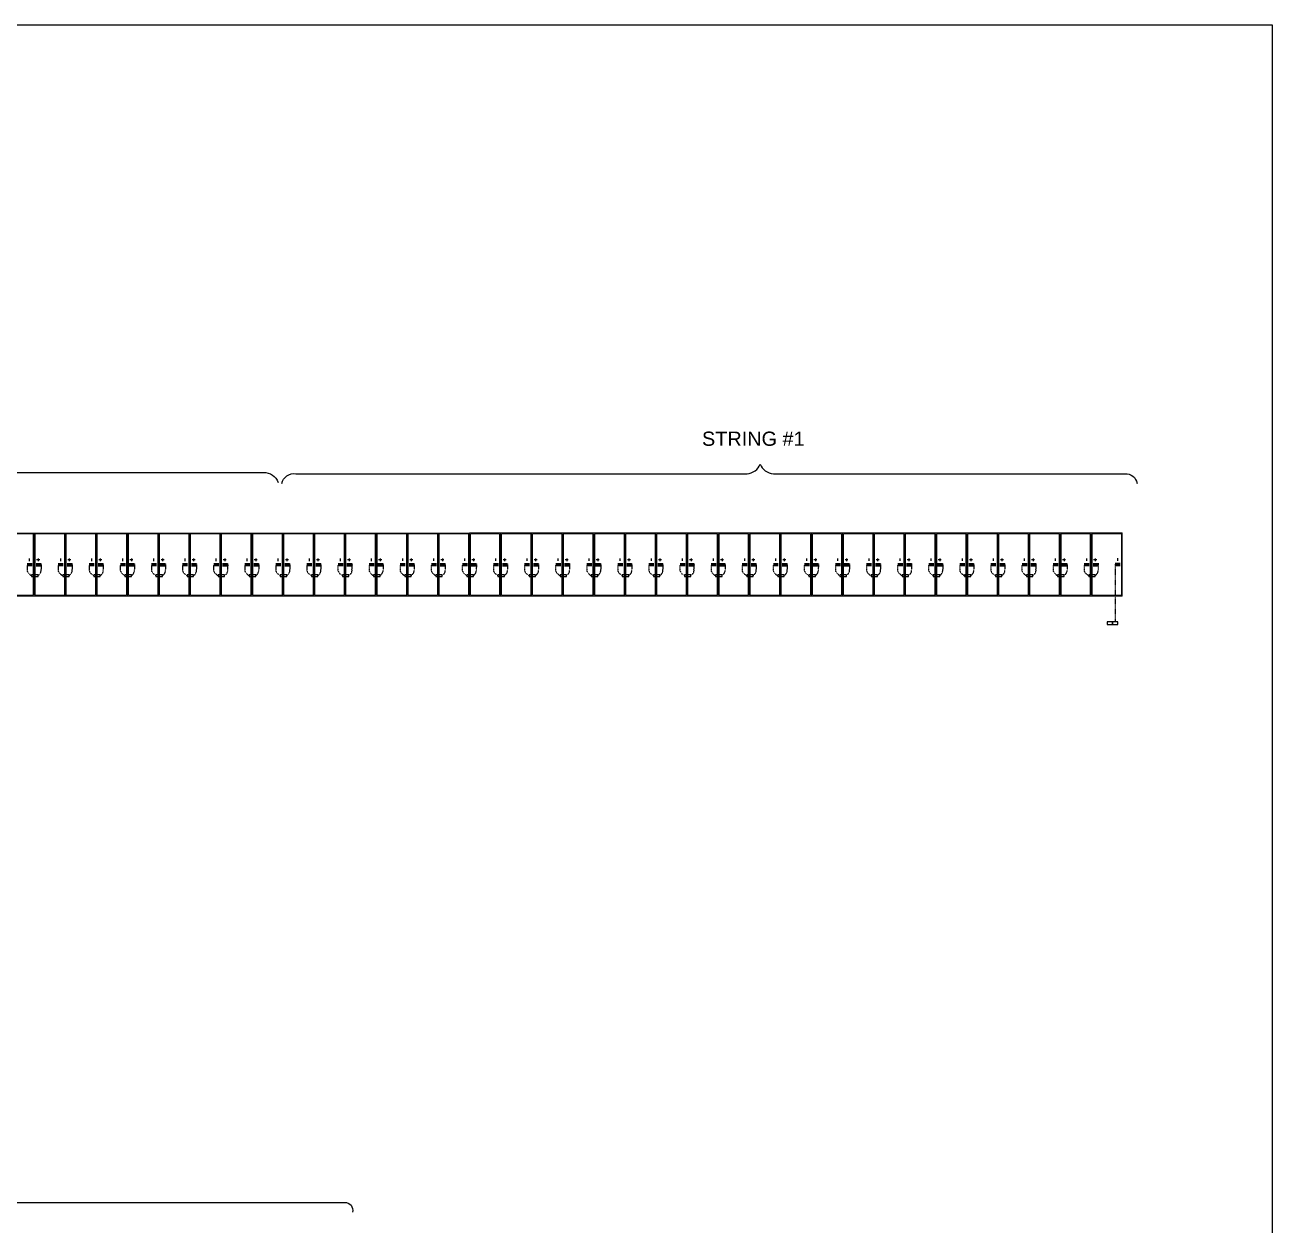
# Model space of a CAD drawing. Header units: feet. Extents: x -9903 to 12307, y -41 to 4121.
# Drawn here: x 10553 to 12307, y 2433 to 4121 of the extents above; entities that cross this region are included whole.
import ezdxf

# ---------------------------------------------------------------- set-up
doc = ezdxf.new("R2010")
doc.units = ezdxf.units.FT
doc.header["$MEASUREMENT"] = 0
doc.linetypes.add('HIDDEN', pattern=[0.375, 0.25, -0.125])
for name, color, linetype in [('E-HARN-COMP', 8, 'Continuous'), ('E-TRNK-CABL-NEG', 6, 'HIDDEN'), ('E-TRUNK-CABLE-POS', 6, 'HIDDEN'), ('G-ANNO-TEXT', 1, 'Continuous'), ('Polarity-Text', 7, 'Continuous')]:
    doc.layers.add(name, color=color, linetype=linetype)
doc.styles.add('NEI-A', font='arial.ttf')

msp = doc.modelspace()

# ---------------------------------------------------------------- linework, layer by layer
msp.add_line((8204.9, 4121), (12307.4, 4121))
msp.add_lwpolyline([(12307.4, 4121), (12307.4, 669.4)])
at = {"lineweight": 5}
for points in [[(10566, 3406.2), (10566, 3317.6), (10522.3, 3317.6), (10522.3, 3406.2)], [(10564.7, 3405), (10523.6, 3405), (10523.6, 3318.9), (10564.7, 3318.9)], [(10609.7, 3406.2), (10609.7, 3317.6), (10566, 3317.6), (10566, 3406.2)], [(10608.5, 3405), (10567.3, 3405), (10567.3, 3318.9), (10608.5, 3318.9)], [(10653.5, 3406.2), (10653.5, 3317.6), (10609.8, 3317.6), (10609.8, 3406.2)], [(10652.2, 3405), (10611, 3405), (10611, 3318.9), (10652.2, 3318.9)], [(10697.2, 3406.2), (10697.2, 3317.6), (10653.5, 3317.6), (10653.5, 3406.2)], [(10696, 3405), (10654.8, 3405), (10654.8, 3318.9), (10696, 3318.9)], [(10740.9, 3406.2), (10740.9, 3317.6), (10697.2, 3317.6), (10697.2, 3406.2)], [(10739.7, 3405), (10698.5, 3405), (10698.5, 3318.9), (10739.7, 3318.9)], [(10784.7, 3406.2), (10784.7, 3317.6), (10741, 3317.6), (10741, 3406.2)], [(10783.4, 3405), (10742.3, 3405), (10742.3, 3318.9), (10783.4, 3318.9)], [(10828.4, 3406.2), (10828.4, 3317.6), (10784.7, 3317.6), (10784.7, 3406.2)], [(10827.2, 3405), (10786, 3405), (10786, 3318.9), (10827.2, 3318.9)], [(10872.1, 3406.2), (10872.1, 3317.6), (10828.5, 3317.6), (10828.5, 3406.2)], [(10870.9, 3405), (10829.7, 3405), (10829.7, 3318.9), (10870.9, 3318.9)], [(10915.9, 3406.2), (10915.9, 3317.6), (10872.2, 3317.6), (10872.2, 3406.2)], [(10914.6, 3405), (10873.4, 3405), (10873.4, 3318.9), (10914.6, 3318.9)], [(10959.6, 3406.2), (10959.6, 3317.6), (10915.9, 3317.6), (10915.9, 3406.2)], [(10958.3, 3405), (10917.2, 3405), (10917.2, 3318.9), (10958.3, 3318.9)], [(11003.3, 3406.2), (11003.3, 3317.6), (10959.6, 3317.6), (10959.6, 3406.2)], [(11002.1, 3405), (10960.9, 3405), (10960.9, 3318.9), (11002.1, 3318.9)], [(11047.1, 3406.2), (11047.1, 3317.6), (11003.4, 3317.6), (11003.4, 3406.2)], [(11045.8, 3405), (11004.6, 3405), (11004.6, 3318.9), (11045.8, 3318.9)], [(11090.8, 3406.2), (11090.8, 3317.6), (11047.1, 3317.6), (11047.1, 3406.2)], [(11089.5, 3405), (11048.4, 3405), (11048.4, 3318.9), (11089.5, 3318.9)], [(11134.6, 3406.2), (11134.6, 3317.6), (11090.9, 3317.6), (11090.9, 3406.2)], [(11133.3, 3405), (11092.1, 3405), (11092.1, 3318.9), (11133.3, 3318.9)], [(11178.3, 3406.2), (11178.3, 3317.6), (11134.6, 3317.6), (11134.6, 3406.2)], [(11177, 3405), (11135.9, 3405), (11135.9, 3318.9), (11177, 3318.9)], [(11222, 3406.3), (11222, 3317.6), (11178.3, 3317.6), (11178.3, 3406.3)], [(11220.7, 3405), (11179.6, 3405), (11179.6, 3318.9), (11220.7, 3318.9)], [(11265.7, 3406.3), (11265.7, 3317.6), (11222, 3317.6), (11222, 3406.3)], [(11264.5, 3405), (11223.3, 3405), (11223.3, 3318.9), (11264.5, 3318.9)], [(11309.5, 3406.3), (11309.5, 3317.6), (11265.8, 3317.6), (11265.8, 3406.3)], [(11308.2, 3405), (11267.1, 3405), (11267.1, 3318.9), (11308.2, 3318.9)], [(11353.2, 3406.3), (11353.2, 3317.6), (11309.5, 3317.6), (11309.5, 3406.3)], [(11351.9, 3405), (11310.8, 3405), (11310.8, 3318.9), (11351.9, 3318.9)], [(11396.9, 3406.3), (11396.9, 3317.6), (11353.2, 3317.6), (11353.2, 3406.3)], [(11395.7, 3405), (11354.5, 3405), (11354.5, 3318.9), (11395.7, 3318.9)], [(11440.7, 3406.3), (11440.7, 3317.6), (11397, 3317.6), (11397, 3406.3)], [(11439.4, 3405), (11398.2, 3405), (11398.2, 3318.9), (11439.4, 3318.9)], [(11484.4, 3406.3), (11484.4, 3317.6), (11440.7, 3317.6), (11440.7, 3406.3)], [(11483.1, 3405), (11442, 3405), (11442, 3318.9), (11483.1, 3318.9)], [(11528.1, 3406.3), (11528.1, 3317.6), (11484.4, 3317.6), (11484.4, 3406.3)], [(11526.9, 3405), (11485.7, 3405), (11485.7, 3318.9), (11526.9, 3318.9)], [(11571.9, 3406.3), (11571.9, 3317.6), (11528.2, 3317.6), (11528.2, 3406.3)], [(11570.6, 3405), (11529.5, 3405), (11529.5, 3318.9), (11570.6, 3318.9)], [(11615.6, 3406.3), (11615.6, 3317.6), (11571.9, 3317.6), (11571.9, 3406.3)], [(11614.3, 3405), (11573.2, 3405), (11573.2, 3318.9), (11614.3, 3318.9)], [(11659.4, 3406.3), (11659.4, 3317.6), (11615.7, 3317.6), (11615.7, 3406.3)], [(11658.1, 3405), (11616.9, 3405), (11616.9, 3318.9), (11658.1, 3318.9)], [(11703.1, 3406.3), (11703.1, 3317.6), (11659.4, 3317.6), (11659.4, 3406.3)], [(11701.8, 3405), (11660.7, 3405), (11660.7, 3318.9), (11701.8, 3318.9)], [(11746.9, 3406.3), (11746.9, 3317.6), (11703.2, 3317.6), (11703.2, 3406.3)], [(11745.6, 3405), (11704.4, 3405), (11704.4, 3318.9), (11745.6, 3318.9)], [(11790.6, 3406.3), (11790.6, 3317.6), (11746.9, 3317.6), (11746.9, 3406.3)], [(11789.3, 3405), (11748.1, 3405), (11748.1, 3318.9), (11789.3, 3318.9)], [(11834.3, 3406.3), (11834.3, 3317.6), (11790.6, 3317.6), (11790.6, 3406.3)], [(11833, 3405), (11791.9, 3405), (11791.9, 3318.9), (11833, 3318.9)], [(11878, 3406.3), (11878, 3317.6), (11834.3, 3317.6), (11834.3, 3406.3)], [(11876.8, 3405), (11835.6, 3405), (11835.6, 3318.9), (11876.8, 3318.9)], [(11921.8, 3406.3), (11921.8, 3317.6), (11878.1, 3317.6), (11878.1, 3406.3)], [(11920.5, 3405), (11879.4, 3405), (11879.4, 3318.9), (11920.5, 3318.9)], [(11965.5, 3406.3), (11965.5, 3317.6), (11921.8, 3317.6), (11921.8, 3406.3)], [(11964.2, 3405), (11923.1, 3405), (11923.1, 3318.9), (11964.2, 3318.9)], [(12009.3, 3406.3), (12009.3, 3317.6), (11965.6, 3317.6), (11965.6, 3406.3)], [(12008, 3405), (11966.8, 3405), (11966.8, 3318.9), (12008, 3318.9)], [(12053, 3406.3), (12053, 3317.6), (12009.3, 3317.6), (12009.3, 3406.3)], [(12051.7, 3405), (12010.6, 3405), (12010.6, 3318.9), (12051.7, 3318.9)], [(12096.7, 3406.3), (12096.7, 3317.6), (12053, 3317.6), (12053, 3406.3)], [(12095.5, 3405), (12054.3, 3405), (12054.3, 3318.9), (12095.5, 3318.9)]]:
    msp.add_lwpolyline(points, close=True, dxfattribs=at)
at = {"layer": 'E-HARN-COMP', "const_width": 5}
for points in [[(10555.9, 3361.7), (10563.3, 3361.7)], [(10568.3, 3361.5), (10575.7, 3361.5)], [(10599.6, 3361.7), (10607.1, 3361.7)], [(10612, 3361.5), (10619.5, 3361.5)], [(10643.3, 3361.7), (10650.8, 3361.7)], [(10655.7, 3361.5), (10663.2, 3361.5)], [(10687.1, 3361.7), (10694.6, 3361.7)], [(10699.5, 3361.5), (10707, 3361.5)], [(10730.9, 3361.7), (10738.3, 3361.7)], [(10743.2, 3361.5), (10750.7, 3361.5)], [(10774.6, 3361.7), (10782.1, 3361.7)], [(10787, 3361.5), (10794.5, 3361.5)], [(10818.3, 3361.7), (10825.8, 3361.7)], [(10830.7, 3361.5), (10838.2, 3361.5)], [(10862.1, 3361.7), (10869.5, 3361.7)], [(10874.5, 3361.5), (10881.9, 3361.5)], [(10905.8, 3361.7), (10913.2, 3361.7)], [(10918.2, 3361.5), (10925.6, 3361.5)], [(10949.5, 3361.7), (10957, 3361.7)], [(10961.9, 3361.5), (10969.4, 3361.5)], [(10993.3, 3361.7), (11000.7, 3361.7)], [(11005.7, 3361.5), (11013.1, 3361.5)], [(11037, 3361.7), (11044.4, 3361.7)], [(11049.4, 3361.5), (11056.8, 3361.5)], [(11080.7, 3361.7), (11088.2, 3361.7)], [(11093.1, 3361.5), (11100.6, 3361.5)], [(11124.5, 3361.7), (11132, 3361.7)], [(11136.9, 3361.5), (11144.3, 3361.5)], [(11168.2, 3361.7), (11175.7, 3361.7)], [(11180.6, 3361.5), (11188.1, 3361.5)], [(11212, 3361.7), (11219.4, 3361.7)], [(11224.4, 3361.5), (11231.8, 3361.5)], [(11255.7, 3361.7), (11263.2, 3361.7)], [(11268.1, 3361.5), (11275.5, 3361.5)], [(11299.4, 3361.7), (11306.9, 3361.7)], [(11311.8, 3361.5), (11319.3, 3361.5)], [(11343.2, 3361.7), (11350.6, 3361.7)], [(11355.5, 3361.5), (11363, 3361.5)], [(11386.9, 3361.7), (11394.3, 3361.7)], [(11399.3, 3361.5), (11406.7, 3361.5)], [(11430.6, 3361.7), (11438.1, 3361.7)], [(11443, 3361.5), (11450.5, 3361.5)], [(11474.4, 3361.7), (11481.8, 3361.7)], [(11486.7, 3361.5), (11494.2, 3361.5)], [(11518.1, 3361.7), (11525.5, 3361.7)], [(11530.5, 3361.5), (11537.9, 3361.5)], [(11561.8, 3361.7), (11569.3, 3361.7)], [(11574.2, 3361.5), (11581.7, 3361.5)], [(11605.6, 3361.7), (11613, 3361.7)], [(11618, 3361.5), (11625.4, 3361.5)], [(11649.3, 3361.7), (11656.8, 3361.7)], [(11661.7, 3361.5), (11669.2, 3361.5)], [(11693, 3361.7), (11700.5, 3361.7)], [(11705.4, 3361.5), (11712.9, 3361.5)], [(11736.8, 3361.7), (11744.2, 3361.7)], [(11749.2, 3361.5), (11756.6, 3361.5)], [(11780.5, 3361.7), (11788, 3361.7)], [(11792.9, 3361.5), (11800.4, 3361.5)], [(11824.2, 3361.7), (11831.7, 3361.7)], [(11836.6, 3361.5), (11844.1, 3361.5)], [(11868, 3361.7), (11875.5, 3361.7)], [(11880.4, 3361.5), (11887.8, 3361.5)], [(11911.7, 3361.7), (11919.2, 3361.7)], [(11924.1, 3361.5), (11931.6, 3361.5)], [(11955.4, 3361.7), (11962.9, 3361.7)], [(11967.8, 3361.5), (11975.3, 3361.5)], [(11999.2, 3361.7), (12006.7, 3361.7)], [(12011.6, 3361.5), (12019, 3361.5)], [(12042.9, 3361.7), (12050.4, 3361.7)], [(12055.3, 3361.5), (12062.8, 3361.5)], [(12086.5, 3362), (12093.9, 3362)]]:
    msp.add_lwpolyline(points, dxfattribs=at)
at = {"layer": 'E-HARN-COMP'}
for points in [[(10566.9, 3347.4), (10562.3, 3347.4), (10562.3, 3345.1), (10566.9, 3345.1)], [(10566.9, 3345.1), (10571.5, 3345.1), (10571.5, 3347.4), (10566.9, 3347.4)], [(10610.6, 3347.4), (10606.1, 3347.4), (10606.1, 3345.1), (10610.6, 3345.1)], [(10610.6, 3345.1), (10615.2, 3345.1), (10615.2, 3347.4), (10610.6, 3347.4)], [(10654.4, 3347.4), (10649.8, 3347.4), (10649.8, 3345.1), (10654.4, 3345.1)], [(10654.4, 3345.1), (10658.9, 3345.1), (10658.9, 3347.4), (10654.4, 3347.4)], [(10698.1, 3347.4), (10693.6, 3347.4), (10693.6, 3345.1), (10698.1, 3345.1)], [(10698.1, 3345.1), (10702.7, 3345.1), (10702.7, 3347.4), (10698.1, 3347.4)], [(10741.9, 3347.4), (10737.3, 3347.4), (10737.3, 3345.1), (10741.9, 3345.1)], [(10741.9, 3345.1), (10746.4, 3345.1), (10746.4, 3347.4), (10741.9, 3347.4)], [(10785.6, 3347.4), (10781.1, 3347.4), (10781.1, 3345.1), (10785.6, 3345.1)], [(10785.6, 3345.1), (10790.2, 3345.1), (10790.2, 3347.4), (10785.6, 3347.4)], [(10829.4, 3347.4), (10824.8, 3347.4), (10824.8, 3345.1), (10829.4, 3345.1)], [(10829.4, 3345.1), (10833.9, 3345.1), (10833.9, 3347.4), (10829.4, 3347.4)], [(10873.1, 3347.4), (10868.5, 3347.4), (10868.5, 3345.1), (10873.1, 3345.1)], [(10873.1, 3345.1), (10877.6, 3345.1), (10877.6, 3347.4), (10873.1, 3347.4)], [(10916.8, 3347.4), (10912.2, 3347.4), (10912.2, 3345.1), (10916.8, 3345.1)], [(10916.8, 3345.1), (10921.4, 3345.1), (10921.4, 3347.4), (10916.8, 3347.4)], [(10960.5, 3347.4), (10956, 3347.4), (10956, 3345.1), (10960.5, 3345.1)], [(10960.5, 3345.1), (10965.1, 3345.1), (10965.1, 3347.4), (10960.5, 3347.4)], [(11004.3, 3347.4), (10999.7, 3347.4), (10999.7, 3345.1), (11004.3, 3345.1)], [(11004.3, 3345.1), (11008.8, 3345.1), (11008.8, 3347.4), (11004.3, 3347.4)], [(11048, 3347.4), (11043.4, 3347.4), (11043.4, 3345.1), (11048, 3345.1)], [(11048, 3345.1), (11052.6, 3345.1), (11052.6, 3347.4), (11048, 3347.4)], [(11091.7, 3347.4), (11087.2, 3347.4), (11087.2, 3345.1), (11091.7, 3345.1)], [(11091.7, 3345.1), (11096.3, 3345.1), (11096.3, 3347.4), (11091.7, 3347.4)], [(11135.5, 3347.4), (11131, 3347.4), (11131, 3345.1), (11135.5, 3345.1)], [(11135.5, 3345.1), (11140.1, 3345.1), (11140.1, 3347.4), (11135.5, 3347.4)], [(11179.2, 3347.4), (11174.7, 3347.4), (11174.7, 3345.1), (11179.2, 3345.1)], [(11179.2, 3345.1), (11183.8, 3345.1), (11183.8, 3347.4), (11179.2, 3347.4)], [(11223, 3347.4), (11218.4, 3347.4), (11218.4, 3345.1), (11223, 3345.1)], [(11223, 3345.1), (11227.6, 3345.1), (11227.6, 3347.4), (11223, 3347.4)], [(11266.7, 3347.4), (11262.2, 3347.4), (11262.2, 3345.1), (11266.7, 3345.1)], [(11266.7, 3345.1), (11271.3, 3345.1), (11271.3, 3347.4), (11266.7, 3347.4)], [(11310.4, 3347.4), (11305.9, 3347.4), (11305.9, 3345.1), (11310.4, 3345.1)], [(11310.4, 3345.1), (11315, 3345.1), (11315, 3347.4), (11310.4, 3347.4)], [(11354.2, 3347.4), (11349.6, 3347.4), (11349.6, 3345.1), (11354.2, 3345.1)], [(11354.2, 3345.1), (11358.7, 3345.1), (11358.7, 3347.4), (11354.2, 3347.4)], [(11397.9, 3347.4), (11393.3, 3347.4), (11393.3, 3345.1), (11397.9, 3345.1)], [(11397.9, 3345.1), (11402.5, 3345.1), (11402.5, 3347.4), (11397.9, 3347.4)], [(11441.6, 3347.5), (11437.1, 3347.5), (11437.1, 3345.1), (11441.6, 3345.1)], [(11441.6, 3345.1), (11446.2, 3345.1), (11446.2, 3347.5), (11441.6, 3347.5)], [(11485.4, 3347.5), (11480.8, 3347.5), (11480.8, 3345.1), (11485.4, 3345.1)], [(11485.4, 3345.1), (11489.9, 3345.1), (11489.9, 3347.5), (11485.4, 3347.5)], [(11529.1, 3347.5), (11524.5, 3347.5), (11524.5, 3345.1), (11529.1, 3345.1)], [(11529.1, 3345.1), (11533.7, 3345.1), (11533.7, 3347.5), (11529.1, 3347.5)], [(11572.9, 3347.5), (11568.3, 3347.5), (11568.3, 3345.1), (11572.9, 3345.1)], [(11572.9, 3345.1), (11577.4, 3345.1), (11577.4, 3347.5), (11572.9, 3347.5)], [(11616.6, 3347.5), (11612, 3347.5), (11612, 3345.1), (11616.6, 3345.1)], [(11616.6, 3345.1), (11621.1, 3345.1), (11621.1, 3347.5), (11616.6, 3347.5)], [(11660.3, 3347.5), (11655.8, 3347.5), (11655.8, 3345.1), (11660.3, 3345.1)], [(11660.3, 3345.1), (11664.9, 3345.1), (11664.9, 3347.5), (11660.3, 3347.5)], [(11704.1, 3347.5), (11699.5, 3347.5), (11699.5, 3345.1), (11704.1, 3345.1)], [(11704.1, 3345.1), (11708.6, 3345.1), (11708.6, 3347.5), (11704.1, 3347.5)], [(11747.8, 3347.5), (11743.2, 3347.5), (11743.2, 3345.1), (11747.8, 3345.1)], [(11747.8, 3345.1), (11752.3, 3345.1), (11752.3, 3347.5), (11747.8, 3347.5)], [(11791.5, 3347.5), (11787, 3347.5), (11787, 3345.1), (11791.5, 3345.1)], [(11791.5, 3345.1), (11796.1, 3345.1), (11796.1, 3347.5), (11791.5, 3347.5)], [(11835.3, 3347.5), (11830.7, 3347.5), (11830.7, 3345.1), (11835.3, 3345.1)], [(11835.3, 3345.1), (11839.8, 3345.1), (11839.8, 3347.5), (11835.3, 3347.5)], [(11879, 3347.5), (11874.5, 3347.5), (11874.5, 3345.1), (11879, 3345.1)], [(11879, 3345.1), (11883.6, 3345.1), (11883.6, 3347.5), (11879, 3347.5)], [(11922.7, 3347.5), (11918.2, 3347.5), (11918.2, 3345.1), (11922.7, 3345.1)], [(11922.7, 3345.1), (11927.3, 3345.1), (11927.3, 3347.5), (11922.7, 3347.5)], [(11966.5, 3347.5), (11961.9, 3347.5), (11961.9, 3345.1), (11966.5, 3345.1)], [(11966.5, 3345.1), (11971, 3345.1), (11971, 3347.5), (11966.5, 3347.5)], [(12010.2, 3347.5), (12005.7, 3347.5), (12005.7, 3345.1), (12010.2, 3345.1)], [(12010.2, 3345.1), (12014.8, 3345.1), (12014.8, 3347.5), (12010.2, 3347.5)], [(12053.9, 3347.5), (12049.4, 3347.5), (12049.4, 3345.1), (12053.9, 3345.1)], [(12053.9, 3345.1), (12058.5, 3345.1), (12058.5, 3347.5), (12053.9, 3347.5)]]:
    msp.add_lwpolyline(points, dxfattribs=at)
for points in [[(12082.9, 3277.6), (12082.9, 3281.2), (12075.5, 3281.2), (12075.5, 3277.6)], [(12090.5, 3277.6), (12090.5, 3281.2), (12083, 3281.2), (12083, 3277.6)]]:
    msp.add_lwpolyline(points, close=True, dxfattribs=at)
at = {"layer": 'E-TRNK-CABL-NEG', "ltscale": 0.1}
for points in [[(10555.9, 3361.1), (10555.9, 3352.9, 0.143627), (10562.3, 3346.3, 0.319123)], [(10599.6, 3361.1), (10599.6, 3352.9, 0.143627), (10606.1, 3346.3, 0.319123)], [(10643.3, 3361.1), (10643.3, 3352.9, 0.143627), (10649.8, 3346.3, 0.319123)], [(10687.1, 3361.1), (10687.1, 3352.9, 0.143627), (10693.6, 3346.3, 0.319123)], [(10730.9, 3361.1), (10730.9, 3352.9, 0.143627), (10737.3, 3346.3, 0.319123)], [(10774.6, 3361.1), (10774.6, 3352.9, 0.143627), (10781.1, 3346.3, 0.319123)], [(10818.3, 3361.1), (10818.3, 3352.9, 0.143627), (10824.8, 3346.3, 0.319123)], [(10862.1, 3361.1), (10862.1, 3352.9, 0.143627), (10868.5, 3346.3, 0.319123)], [(10905.8, 3361.1), (10905.8, 3352.9, 0.143627), (10912.2, 3346.3, 0.319123)], [(10949.5, 3361.1), (10949.5, 3352.9, 0.143627), (10956, 3346.3, 0.319123)], [(10993.3, 3361.2), (10993.3, 3352.9, 0.143627), (10999.7, 3346.3, 0.319123)], [(11037, 3361.2), (11037, 3352.9, 0.143627), (11043.4, 3346.3, 0.319123)], [(11080.7, 3361.2), (11080.7, 3352.9, 0.143627), (11087.2, 3346.3, 0.319123)], [(11124.5, 3361.2), (11124.5, 3352.9, 0.143627), (11131, 3346.3, 0.319123)], [(11168.2, 3361.2), (11168.2, 3352.9, 0.143627), (11174.7, 3346.3, 0.319123)], [(11212, 3361.2), (11212, 3352.9, 0.143627), (11218.4, 3346.3, 0.319123)], [(11255.7, 3361.2), (11255.7, 3352.9, 0.143627), (11262.2, 3346.3, 0.319123)], [(11299.4, 3361.2), (11299.4, 3352.9, 0.143627), (11305.9, 3346.3, 0.319123)], [(11343.2, 3361.2), (11343.2, 3352.9, 0.143627), (11349.6, 3346.3, 0.319123)], [(11386.9, 3361.2), (11386.9, 3352.9, 0.143627), (11393.3, 3346.3, 0.319123)], [(11430.6, 3361.2), (11430.6, 3352.9, 0.143627), (11437.1, 3346.3, 0.319123)], [(11474.4, 3361.2), (11474.4, 3352.9, 0.143627), (11480.8, 3346.3, 0.319123)], [(11518.1, 3361.2), (11518.1, 3352.9, 0.143627), (11524.5, 3346.3, 0.319123)], [(11561.8, 3361.2), (11561.8, 3352.9, 0.143627), (11568.3, 3346.3, 0.319123)], [(11605.6, 3361.2), (11605.6, 3352.9, 0.143627), (11612, 3346.3, 0.319123)], [(11649.3, 3361.2), (11649.3, 3352.9, 0.143627), (11655.8, 3346.3, 0.319123)], [(11693, 3361.2), (11693, 3352.9, 0.143627), (11699.5, 3346.3, 0.319123)], [(11736.8, 3361.2), (11736.8, 3352.9, 0.143627), (11743.2, 3346.3, 0.319123)], [(11780.5, 3361.2), (11780.5, 3352.9, 0.143627), (11787, 3346.3, 0.319123)], [(11824.2, 3361.2), (11824.2, 3352.9, 0.143627), (11830.7, 3346.3, 0.319123)], [(11868, 3361.2), (11868, 3352.9, 0.143627), (11874.5, 3346.3, 0.319123)], [(11911.7, 3361.2), (11911.7, 3352.9, 0.143627), (11918.2, 3346.3, 0.319123)], [(11955.4, 3361.2), (11955.4, 3352.9, 0.143627), (11961.9, 3346.3, 0.319123)], [(11999.2, 3361.2), (11999.2, 3352.9, 0.143627), (12005.7, 3346.3, 0.319123)], [(12042.9, 3361.2), (12042.9, 3352.9, 0.143627), (12049.4, 3346.3, 0.319123)]]:
    msp.add_lwpolyline(points, format="xyb", dxfattribs=at)
msp.add_lwpolyline([(12086.7, 3362.4), (12086.7, 3281.2)], dxfattribs=at)
at = {"layer": 'E-TRUNK-CABLE-POS', "ltscale": 0.1}
for points in [[(10575.7, 3363.5), (10575.6, 3355, -0.332931), (10571.5, 3346.6, -0.332931)], [(10619.5, 3363.5), (10619.3, 3355, -0.332931), (10615.2, 3346.6, -0.332931)], [(10663.2, 3363.5), (10663.1, 3355, -0.332931), (10658.9, 3346.6, -0.332931)], [(10707, 3363.5), (10706.9, 3355, -0.332931), (10702.7, 3346.6, -0.332931)], [(10750.7, 3363.5), (10750.6, 3355, -0.332931), (10746.4, 3346.6, -0.332931)], [(10794.5, 3363.5), (10794.3, 3355, -0.332931), (10790.2, 3346.6, -0.332931)], [(10838.2, 3363.5), (10838.1, 3355, -0.332931), (10833.9, 3346.6, -0.332931)], [(10881.9, 3363.5), (10881.8, 3355, -0.332931), (10877.6, 3346.6, -0.332931)], [(10925.6, 3363.5), (10925.5, 3355, -0.332931), (10921.4, 3346.6, -0.332931)], [(10969.4, 3363.5), (10969.2, 3355, -0.332931), (10965.1, 3346.6, -0.332931)], [(11013.1, 3363.5), (11013, 3355, -0.332931), (11008.8, 3346.7, -0.332931)], [(11056.8, 3363.5), (11056.7, 3355, -0.332931), (11052.6, 3346.7, -0.332931)], [(11100.6, 3363.5), (11100.4, 3355, -0.332931), (11096.3, 3346.7, -0.332931)], [(11144.3, 3363.5), (11144.2, 3355, -0.332931), (11140.1, 3346.7, -0.332931)], [(11188.1, 3363.5), (11187.9, 3355, -0.332931), (11183.8, 3346.7, -0.332931)], [(11231.8, 3363.5), (11231.7, 3355, -0.332931), (11227.6, 3346.7, -0.332931)], [(11275.5, 3363.5), (11275.4, 3355, -0.332931), (11271.3, 3346.7, -0.332931)], [(11319.3, 3363.5), (11319.1, 3355, -0.332931), (11315, 3346.7, -0.332931)], [(11363, 3363.5), (11362.9, 3355, -0.332931), (11358.7, 3346.7, -0.332931)], [(11406.7, 3363.5), (11406.6, 3355, -0.332931), (11402.5, 3346.7, -0.332931)], [(11450.5, 3363.5), (11450.4, 3355, -0.332931), (11446.2, 3346.7, -0.332931)], [(11494.2, 3363.5), (11494.1, 3355, -0.332931), (11489.9, 3346.7, -0.332931)], [(11537.9, 3363.5), (11537.8, 3355, -0.332931), (11533.7, 3346.7, -0.332931)], [(11581.7, 3363.5), (11581.6, 3355, -0.332931), (11577.4, 3346.7, -0.332931)], [(11625.4, 3363.5), (11625.3, 3355, -0.332931), (11621.1, 3346.7, -0.332931)], [(11669.2, 3363.5), (11669, 3355, -0.332931), (11664.9, 3346.7, -0.332931)], [(11712.9, 3363.5), (11712.8, 3355, -0.332931), (11708.6, 3346.7, -0.332931)], [(11756.6, 3363.5), (11756.5, 3355, -0.332931), (11752.3, 3346.7, -0.332931)], [(11800.4, 3363.5), (11800.2, 3355, -0.332931), (11796.1, 3346.7, -0.332931)], [(11844.1, 3363.5), (11844, 3355, -0.332931), (11839.8, 3346.7, -0.332931)], [(11887.8, 3363.5), (11887.7, 3355, -0.332931), (11883.6, 3346.7, -0.332931)], [(11931.6, 3363.5), (11931.4, 3355, -0.332931), (11927.3, 3346.7, -0.332931)], [(11975.3, 3363.5), (11975.2, 3355, -0.332931), (11971, 3346.7, -0.332931)], [(12019, 3363.5), (12018.9, 3355, -0.332931), (12014.8, 3346.7, -0.332931)], [(12062.8, 3363.6), (12062.6, 3355, -0.332931), (12058.5, 3346.7, -0.332931)]]:
    msp.add_lwpolyline(points, format="xyb", dxfattribs=at)
at = {"layer": 'G-ANNO-TEXT', "flags": 128}
for points in [[(9518.4, 3477.5, -0.298343), (9536.9, 3491.2), (10196.8, 3491.2, 0.298343), (10215.3, 3504.8, 0.298343), (10233.8, 3491.2), (10888.7, 3491.2, -0.340759), (10909.1, 3477.5)], [(10914.2, 3476, -0.380061), (10934, 3489.7), (11568.8, 3489.6, 0.298343), (11587.3, 3503.3, 0.298343), (11605.8, 3489.6), (12100.2, 3489.6, -0.388677), (12117.5, 3476)], [(9759.6, 2450.7, -0.298343), (9778.1, 2464.3), (10407.5, 2464.3, 0.298343), (10426, 2478, 0.298343), (10444.5, 2464.3), (11002.7, 2464.3, -0.512843), (11013.7, 2450.8)]]:
    msp.add_lwpolyline(points, format="xyb", dxfattribs=at)
at = {"layer": 'Polarity-Text'}
for p, q in [((10559, 3370.5), (10559, 3366.8)), ((10573.7, 3368.6), (10569.4, 3368.6)), ((10571.5, 3370.4), (10571.5, 3366.8)), ((10602.8, 3370.5), (10602.8, 3366.8)), ((10617.4, 3368.6), (10613.1, 3368.6)), ((10615.3, 3370.4), (10615.3, 3366.8)), ((10646.5, 3370.5), (10646.5, 3366.8)), ((10661.1, 3368.6), (10656.9, 3368.6)), ((10659, 3370.4), (10659, 3366.8)), ((10690.3, 3370.5), (10690.3, 3366.8)), ((10704.9, 3368.6), (10700.6, 3368.6)), ((10702.8, 3370.4), (10702.8, 3366.8)), ((10734, 3370.5), (10734, 3366.8)), ((10748.6, 3368.6), (10744.4, 3368.6)), ((10746.5, 3370.4), (10746.5, 3366.8)), ((10777.8, 3370.5), (10777.8, 3366.8)), ((10792.4, 3368.6), (10788.1, 3368.6)), ((10790.3, 3370.4), (10790.3, 3366.8)), ((10821.5, 3370.5), (10821.5, 3366.8)), ((10836.1, 3368.6), (10831.8, 3368.6)), ((10834, 3370.4), (10834, 3366.8)), ((10865.2, 3370.5), (10865.2, 3366.8)), ((10879.8, 3368.6), (10875.6, 3368.6)), ((10877.7, 3370.4), (10877.7, 3366.8)), ((10908.9, 3370.5), (10908.9, 3366.8)), ((10923.6, 3368.6), (10919.3, 3368.6)), ((10921.4, 3370.4), (10921.4, 3366.8)), ((10952.7, 3370.5), (10952.7, 3366.8)), ((10967.3, 3368.6), (10963, 3368.6)), ((10965.2, 3370.4), (10965.2, 3366.8)), ((10996.4, 3370.5), (10996.4, 3366.8)), ((11011.1, 3368.6), (11006.8, 3368.6)), ((11008.9, 3370.4), (11008.9, 3366.8)), ((11040.1, 3370.5), (11040.1, 3366.8)), ((11054.8, 3368.6), (11050.5, 3368.6)), ((11052.6, 3370.4), (11052.6, 3366.8)), ((11083.9, 3370.5), (11083.9, 3366.9)), ((11098.5, 3368.6), (11094.2, 3368.6)), ((11096.4, 3370.4), (11096.4, 3366.8)), ((11127.7, 3370.5), (11127.7, 3366.9)), ((11142.3, 3368.6), (11138, 3368.6)), ((11140.2, 3370.4), (11140.2, 3366.8)), ((11171.4, 3370.5), (11171.4, 3366.9)), ((11186, 3368.6), (11181.7, 3368.6)), ((11183.9, 3370.4), (11183.9, 3366.8)), ((11215.1, 3370.5), (11215.1, 3366.9)), ((11229.8, 3368.6), (11225.5, 3368.6)), ((11227.6, 3370.4), (11227.6, 3366.8)), ((11258.9, 3370.5), (11258.9, 3366.9)), ((11273.5, 3368.6), (11269.2, 3368.6)), ((11271.4, 3370.4), (11271.4, 3366.8)), ((11302.6, 3370.5), (11302.6, 3366.9)), ((11317.2, 3368.6), (11312.9, 3368.6)), ((11315.1, 3370.4), (11315.1, 3366.8)), ((11346.3, 3370.5), (11346.3, 3366.9)), ((11360.9, 3368.6), (11356.7, 3368.6)), ((11358.8, 3370.4), (11358.8, 3366.8)), ((11390, 3370.5), (11390, 3366.9)), ((11404.7, 3368.6), (11400.4, 3368.6)), ((11402.5, 3370.4), (11402.5, 3366.8)), ((11433.8, 3370.5), (11433.8, 3366.9)), ((11448.4, 3368.6), (11444.1, 3368.6)), ((11446.3, 3370.4), (11446.3, 3366.8)), ((11477.5, 3370.5), (11477.5, 3366.9)), ((11492.1, 3368.6), (11487.9, 3368.6)), ((11490, 3370.4), (11490, 3366.8)), ((11521.2, 3370.5), (11521.2, 3366.9)), ((11535.9, 3368.6), (11531.6, 3368.6)), ((11533.7, 3370.4), (11533.7, 3366.8)), ((11565, 3370.5), (11565, 3366.9)), ((11579.6, 3368.6), (11575.4, 3368.6)), ((11577.5, 3370.4), (11577.5, 3366.8)), ((11608.7, 3370.5), (11608.7, 3366.9)), ((11623.3, 3368.6), (11619.1, 3368.6)), ((11621.2, 3370.4), (11621.2, 3366.8)), ((11652.5, 3370.5), (11652.5, 3366.9)), ((11667.1, 3368.6), (11662.8, 3368.6)), ((11665, 3370.4), (11665, 3366.8)), ((11696.2, 3370.5), (11696.2, 3366.9)), ((11710.8, 3368.6), (11706.6, 3368.6)), ((11708.7, 3370.4), (11708.7, 3366.8)), ((11739.9, 3370.5), (11739.9, 3366.9)), ((11754.6, 3368.6), (11750.3, 3368.6)), ((11752.4, 3370.4), (11752.4, 3366.8)), ((11783.7, 3370.5), (11783.7, 3366.9)), ((11798.3, 3368.6), (11794, 3368.6)), ((11796.2, 3370.4), (11796.2, 3366.8)), ((11827.4, 3370.5), (11827.4, 3366.9)), ((11842, 3368.6), (11837.8, 3368.6)), ((11839.9, 3370.4), (11839.9, 3366.8)), ((11871.2, 3370.5), (11871.2, 3366.9)), ((11885.8, 3368.6), (11881.5, 3368.6)), ((11883.7, 3370.4), (11883.7, 3366.8)), ((11914.9, 3370.5), (11914.9, 3366.9)), ((11929.5, 3368.6), (11925.2, 3368.6)), ((11927.4, 3370.4), (11927.4, 3366.8)), ((11958.6, 3370.5), (11958.6, 3366.9)), ((11973.2, 3368.6), (11969, 3368.6)), ((11971.1, 3370.4), (11971.1, 3366.8)), ((12002.4, 3370.5), (12002.4, 3366.9)), ((12017, 3368.6), (12012.7, 3368.6)), ((12014.9, 3370.4), (12014.9, 3366.8)), ((12046.1, 3370.5), (12046.1, 3366.9)), ((12060.7, 3368.6), (12056.4, 3368.6)), ((12058.6, 3370.4), (12058.6, 3366.8)), ((12089.9, 3370.8), (12089.9, 3367.2))]:
    msp.add_line(p, q, dxfattribs=at)

# ---------------------------------------------------------------- texts
at = {"layer": 'G-ANNO-TEXT', "insert": (11649.8, 3548.9), "char_height": 20, "width": 139.463, "attachment_point": 3, "style": 'NEI-A', "bg_fill": 3, "box_fill_scale": 1.5, "bg_fill_color": 256, "bg_fill_transparency": 0}
msp.add_mtext('STRING #1', dxfattribs=at)

doc.saveas('drawing.dxf')
